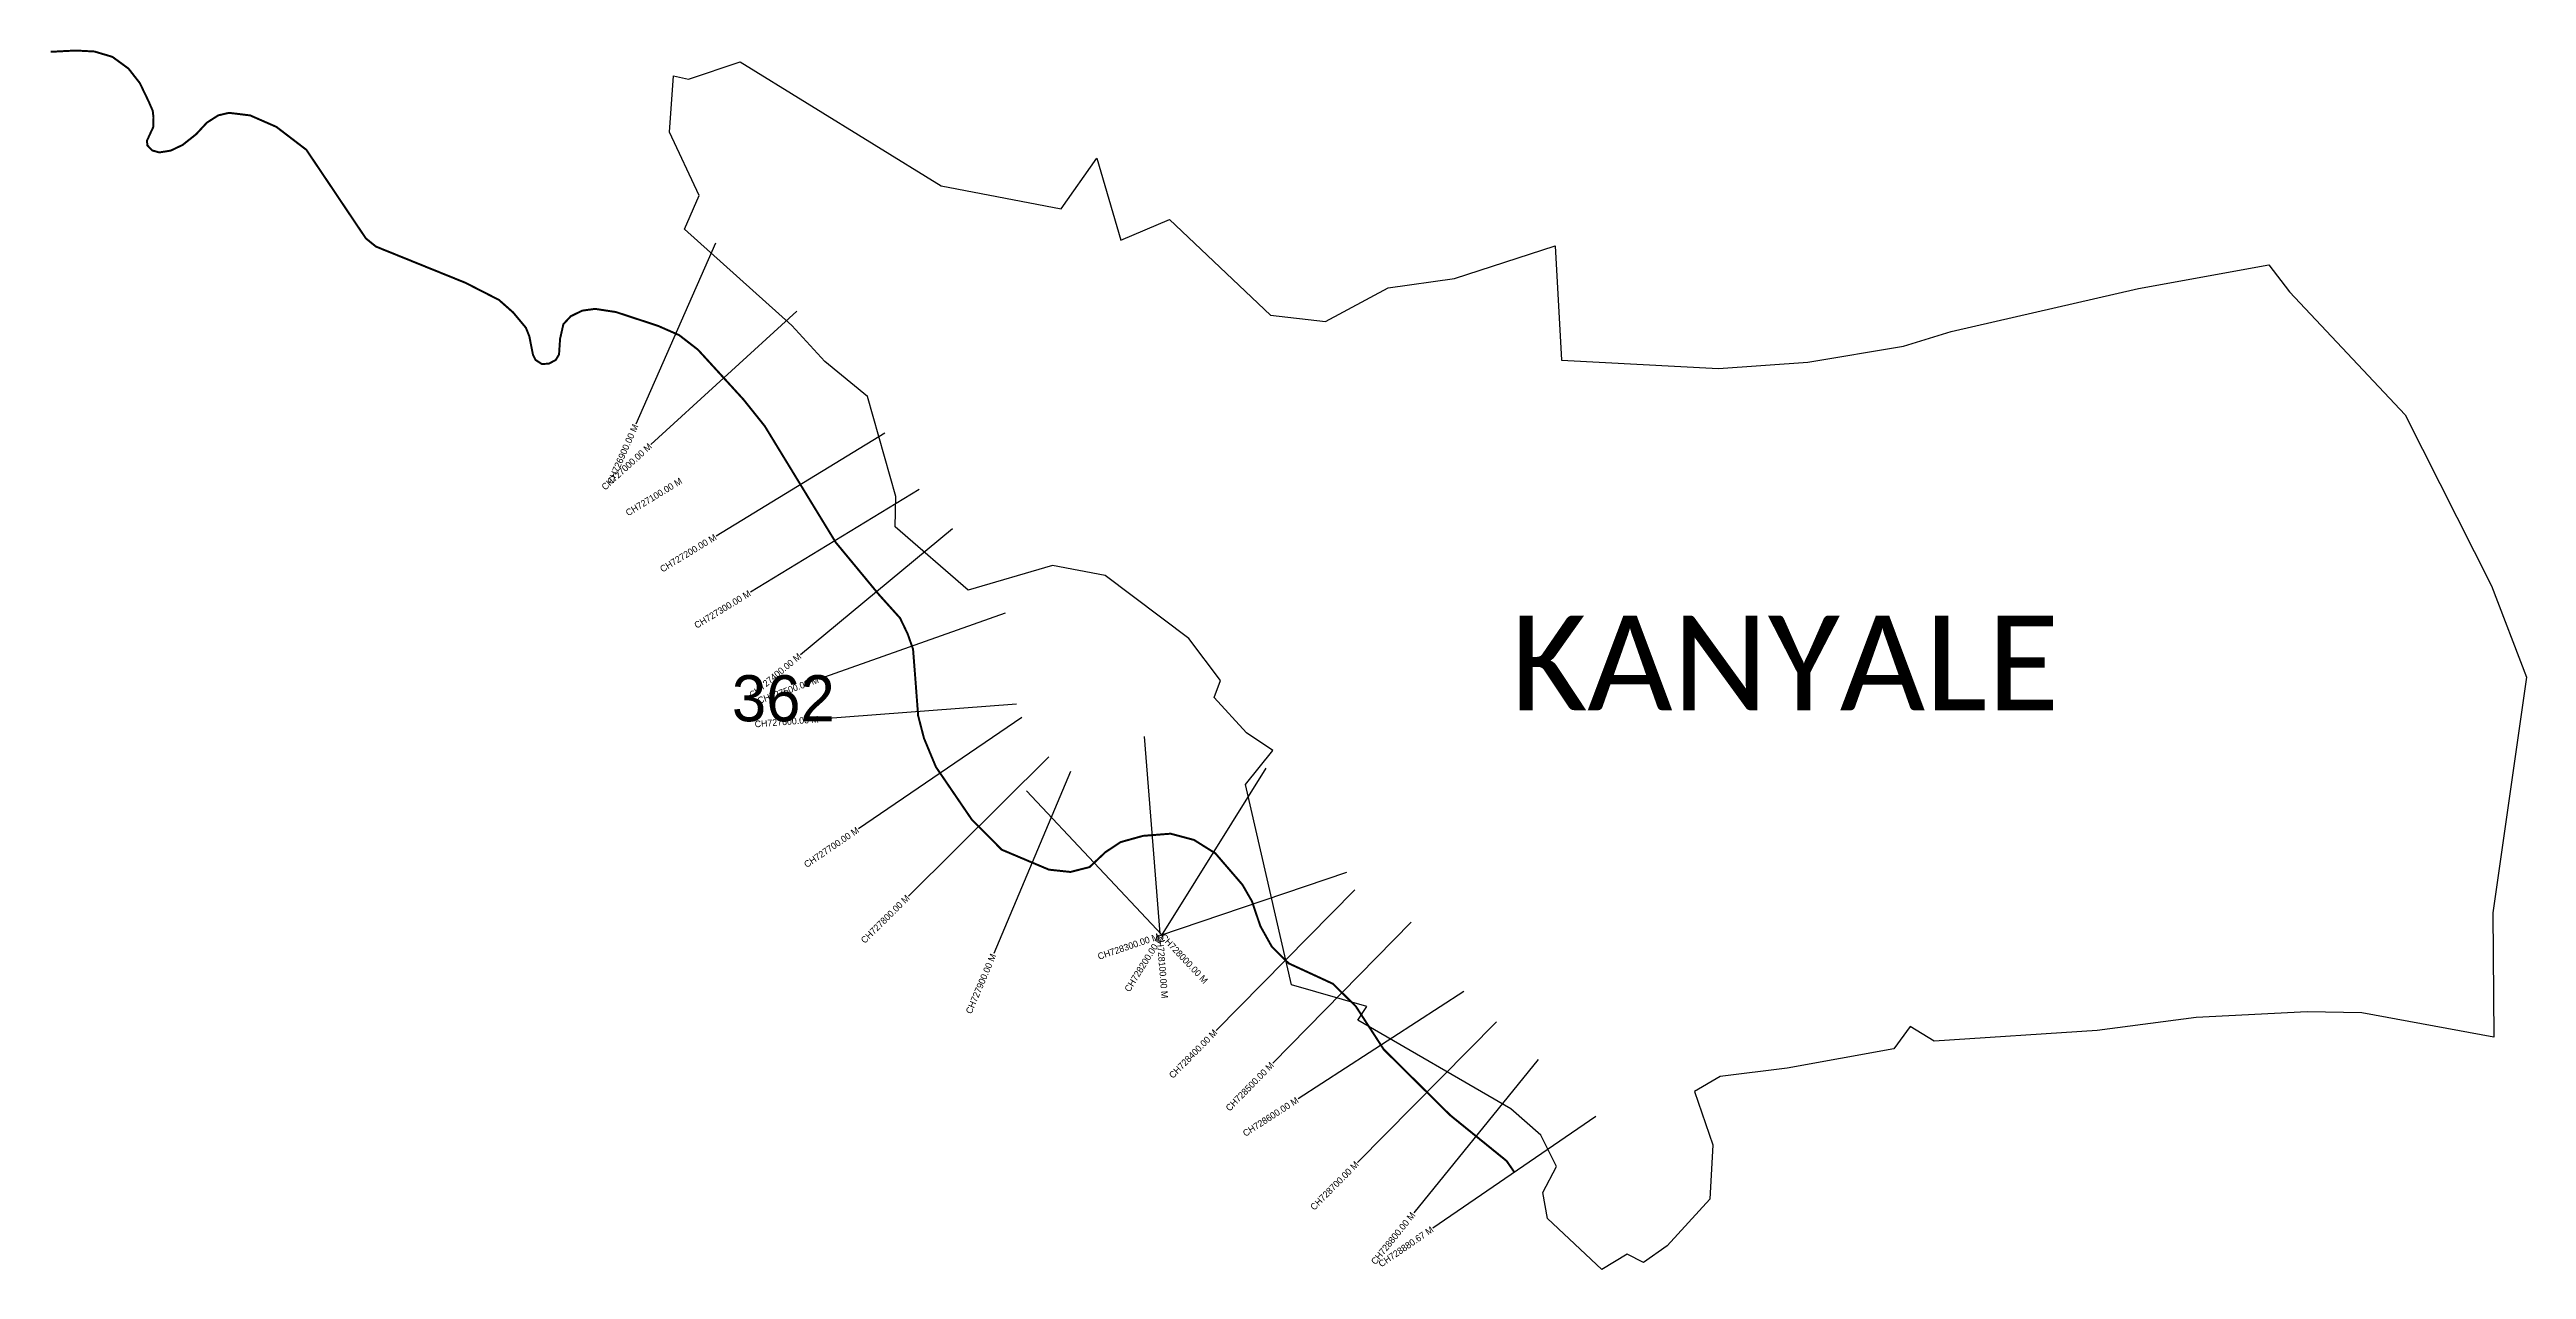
# Model space of a CAD drawing. Header units: metres. Extents: x 355891 to 359651, y 1739084 to 1740936.
import ezdxf
from ezdxf.enums import TextEntityAlignment as Align

# ---------------------------------------------------------------- set-up
doc = ezdxf.new("R2010")
doc.units = ezdxf.units.M
for name, color, linetype in [('CS', 134, 'Continuous'), ('CSMark', 6, 'Continuous'), ('NATURALLY PROTECTED', 3, 'Continuous'), ('VILLAGE NAME', 250, 'Continuous')]:
    doc.layers.add(name, color=color, linetype=linetype)

msp = doc.modelspace()

# ---------------------------------------------------------------- linework, layer by layer
at = {"color": 6}
for points in [[(356939, 1740917.2), (357244.1, 1740728.8), (357426.2, 1740693.9), (357480.3, 1740771), (357516.7, 1740646.4), (357590.7, 1740678), (357743.9, 1740532.7), (357827.7, 1740523), (357922.7, 1740574.2), (358023.4, 1740588.3), (358176.4, 1740637.6), (358185.8, 1740464), (358424.3, 1740451.6), (358559.8, 1740461.3), (358704.9, 1740485.3), (358777.6, 1740507.5), (359061.8, 1740572.8), (359259.8, 1740609.1), (359291.2, 1740567.9), (359466.7, 1740381.4), (359597.4, 1740121.6), (359650.7, 1739982.9), (359599.5, 1739625.2), (359601.1, 1739436.5), (359400.8, 1739473.5), (359317.9, 1739475.2), (359149.4, 1739466.3), (358999.2, 1739446.5), (358751.3, 1739430.2), (358715, 1739452.8), (358690.4, 1739418.9), (358528.6, 1739389.7), (358426.9, 1739376.6), (358387.8, 1739353.9), (358415.5, 1739273.2), (358411.2, 1739190.4), (358346.4, 1739119.9), (358310.1, 1739094.6), (358285.3, 1739107), (358247.2, 1739083.9), (358164.8, 1739161.4), (358157.6, 1739200.5), (358178, 1739240.1), (358154.5, 1739287.7), (358108.7, 1739327.8), (357876.8, 1739462.5), (357890.3, 1739483), (357776.1, 1739516.1), (357706.1, 1739820.1), (357747.8, 1739871.7), (357707.7, 1739898.6), (357658.5, 1739952.2), (357668.4, 1739977.8), (357620.3, 1740041.8), (357493.3, 1740137.2), (357413.2, 1740152.5), (357285, 1740115.2), (357174.3, 1740211.4), (357175.5, 1740257.3), (357132.3, 1740409), (357067.7, 1740462.3), (357017.7, 1740516.8), (356854.7, 1740663), (356877, 1740714.3), (356832, 1740810.1), (356838, 1740896.1), (356860.7, 1740890.7)], [(356860.7, 1740890.7), (356939, 1740917.2)]]:
    msp.add_lwpolyline(points, dxfattribs=at)
at = {"layer": 'CS'}
for p, q in [((356901.5, 1740641.9), (356780.8, 1740367.2)), ((357025, 1740538.4), (356803.4, 1740336)), ((357158.6, 1740353.5), (356902.5, 1740197.3)), ((357210.7, 1740268.1), (356954.6, 1740111.9)), ((357261.6, 1740208.3), (357030.5, 1740017.1)), ((357341.2, 1740080.4), (357058.5, 1739979.8)), ((357358.3, 1739942.1), (357059.2, 1739919.2)), ((357366.4, 1739922), (357118.7, 1739752.8)), ((357407.5, 1739862.2), (357194.5, 1739650.8)), ((357552.3, 1739892.7), (357575.9, 1739593.7)), ((357440.7, 1739839.8), (357323.9, 1739563.4)), ((357736.9, 1739844.7), (357578, 1739590.3)), ((357373.7, 1739810.6), (357579.1, 1739591.9)), ((357859.4, 1739686.7), (357575.4, 1739590.2)), ((357872, 1739660.3), (357661.5, 1739446.6)), ((357957.4, 1739611.2), (357747.4, 1739397)), ((358037.7, 1739505.9), (357786, 1739342.7)), ((358087.1, 1739459.6), (357876.1, 1739246.3)), ((358150.5, 1739402.8), (357961.6, 1739169.8)), ((358238, 1739316.3), (357990.6, 1739146.6))]:
    msp.add_line(p, q, dxfattribs=at)
at = {"layer": 'NATURALLY PROTECTED', "const_width": 3, "flags": 128}
msp.add_lwpolyline([(355892.2, 1740932.3), (355930.3, 1740934.3), (355958.8, 1740932.8), (355986.1, 1740924.7), (356010.5, 1740906.9), (356027.7, 1740884.9), (356040.7, 1740857.9), (356047.3, 1740842.9), (356048.5, 1740832.5), (356048.1, 1740818), (356042.6, 1740806.2), (356038.5, 1740797.2), (356039.3, 1740790.2), (356046.5, 1740782.6), (356057.3, 1740779.6), (356074.5, 1740782.3), (356092.8, 1740791), (356113.3, 1740807.3), (356129.5, 1740824.8), (356146.9, 1740835.9), (356163.1, 1740839.7), (356195.2, 1740835.8), (356235, 1740818.4), (356280.5, 1740783.6), (356320.5, 1740724.1), (356350.8, 1740678.9), (356371, 1740648.9), (356386.3, 1740636.6), (356522, 1740581.7), (356572.9, 1740555.7), (356594.6, 1740536.5), (356613.8, 1740513.4), (356619, 1740500.4), (356624.6, 1740472.3), (356628.3, 1740464.7), (356637.7, 1740458.5), (356648.4, 1740458.8), (356659.1, 1740464.5), (356664.1, 1740472.9), (356665.7, 1740496.8), (356670.7, 1740518.9), (356681.9, 1740530.9), (356699.2, 1740539.4), (356718.8, 1740542.1), (356750.4, 1740537.3), (356814.4, 1740516.3), (356846.5, 1740502.2), (356875, 1740480.1), (356913.3, 1740438.2), (356943.9, 1740404.7), (356976.4, 1740364.1), (357013.1, 1740304), (357049.8, 1740243.8), (357084.2, 1740187.5), (357115.5, 1740149.7), (357149.4, 1740108.7), (357181.8, 1740072.7), (357193.3, 1740048.7), (357201.5, 1740025.4), (357205.9, 1739968.3), (357209.2, 1739924.6), (357218.1, 1739890.2), (357236.2, 1739846.7), (357290.6, 1739766.9), (357336.1, 1739721.1), (357381.3, 1739702), (357407.8, 1739690.8), (357440.4, 1739687.3), (357469.4, 1739694.7), (357493.6, 1739717.4), (357516.5, 1739732.6), (357550.6, 1739742.1), (357592.4, 1739745.4), (357628, 1739735.9), (357660.3, 1739715.7), (357701.5, 1739667.9), (357715.9, 1739642.9), (357728.7, 1739605.1), (357746.3, 1739573.6), (357771.6, 1739548.6), (357811.3, 1739530.3), (357838.7, 1739517.6), (357873.5, 1739483.5), (357916, 1739417.9), (358017, 1739317.9), (358073.3, 1739272.3), (358102.5, 1739248.6), (358114.3, 1739231.5)], dxfattribs=at)

# ---------------------------------------------------------------- texts
at = {"insert": (356926.5, 1739986), "char_height": 70, "attachment_point": 1}
msp.add_mtext_dynamic_manual_height_columns('362', width=95.172, gutter_width=1, heights=[0], dxfattribs=at)
at = {"layer": 'CSMark'}
for s, rotation, p in [('CH726900.00 M', 66.2741, (356780.4, 1740366.3)), ('CH727000.00 M', 42.4101, (356802.7, 1740335.4)), ('CH727100.00 M', 31.3822, (356849.6, 1740282.1)), ('CH727200.00 M', 31.3822, (356901.7, 1740196.7)), ('CH727300.00 M', 31.3822, (356953.7, 1740111.4)), ('CH727400.00 M', 39.598, (357029.7, 1740016.5)), ('CH727500.00 M', 19.5778, (357057.6, 1739979.5)), ('CH727600.00 M', 4.3646, (357058.2, 1739919.2)), ('CH727700.00 M', 34.3278, (357117.8, 1739752.2)), ('CH727800.00 M', 44.7826, (357193.8, 1739650.1)), ('CH727900.00 M', 67.0921, (357323.5, 1739562.5)), ('CH728300.00 M', 18.7755, (357574.4, 1739589.9)), ('CH728200.00 M', 58.0063, (357577.5, 1739589.4)), ('CH728400.00 M', 45.4304, (357660.8, 1739445.9)), ('CH728500.00 M', 45.5636, (357746.7, 1739396.3)), ('CH728600.00 M', 32.9564, (357785.1, 1739342.2)), ('CH728700.00 M', 45.3086, (357875.4, 1739245.6)), ('CH728800.00 M', 50.9649, (357960.9, 1739169)), ('CH728880.67 M', 34.4588, (357989.8, 1739146))]:
    msp.add_text(s, height=10, rotation=rotation, dxfattribs=at).set_placement(p, align=Align.MIDDLE_RIGHT)
for s, rotation, p in [('CH728100.00 M', 274.5117, (357576, 1739592.7)), ('CH728000.00 M', 313.197, (357579.8, 1739591.2))]:
    msp.add_text(s, height=10, rotation=rotation, dxfattribs=at).set_placement(p, align=Align.MIDDLE_LEFT)
at = {"layer": 'VILLAGE NAME', "insert": (358108.6, 1740076.6), "char_height": 143.7, "attachment_point": 1, "rotation": 359.9793}
msp.add_mtext_dynamic_manual_height_columns('{\\fCalibri|b0|i0|c0|p34;KANYALE}', width=1418, gutter_width=718.5, heights=[0], dxfattribs=at)

doc.saveas('drawing.dxf')
